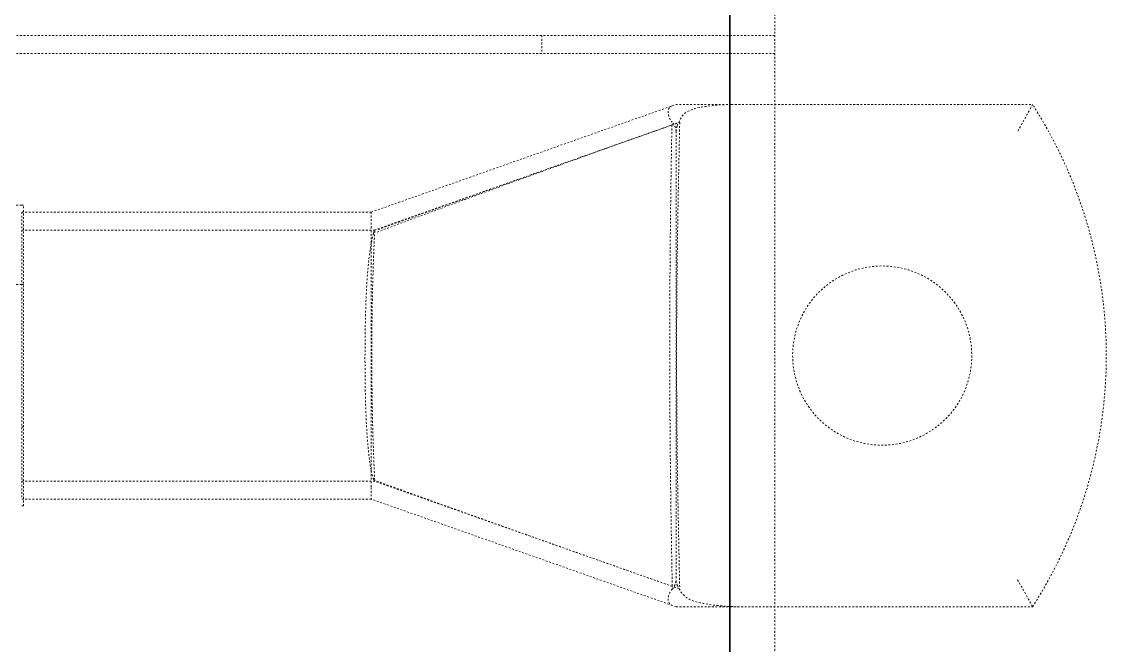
# Model space of a CAD drawing. Header units: millimetres. Extents: x -116965 to 323937, y 291661 to 566926.
# Drawn here: x -19375.9 to -19315.4, y 315199 to 315233.8 of the extents above; entities that cross this region are included whole.
import ezdxf

# ---------------------------------------------------------------- set-up
doc = ezdxf.new("R2010")
doc.units = ezdxf.units.MM
doc.linetypes.add('DASHED', pattern=[0.75, 0.5, -0.25])
doc.layers.add('Hidden Edges(Schneider)', color=7, linetype='DASHED', lineweight=18)
doc.layers.add('Sketch Geometry(Schneider)', color=7, linetype='Continuous', lineweight=35)

msp = doc.modelspace()

# ---------------------------------------------------------------- linework, layer by layer
at = {"layer": 'Hidden Edges(Schneider)', "ltscale": 0.142782}
msp.add_line((-19333.898636, 315129.524849), (-19333.897311, 315265.524849), dxfattribs=at)
at = {"layer": 'Hidden Edges(Schneider)', "ltscale": 0.131234}
for p, q in [((-19333.897628, 315233.024849), (-19396.397628, 315233.025458)), ((-19396.397637, 315232.025458), (-19333.897637, 315232.024849)), ((-19339.402772, 315227.675545), (-19339.40285, 315202.675545))]:
    msp.add_line(p, q, dxfattribs=at)
at = {"layer": 'Hidden Edges(Schneider)', "ltscale": 0.004033}
msp.add_line((-19346.897628, 315233.024975), (-19346.897637, 315232.024975), dxfattribs=at)
at = {"layer": 'Hidden Edges(Schneider)', "ltscale": 0.080765}
msp.add_line((-19356.402786, 315223.175598), (-19339.468221, 315229.152444), dxfattribs=at)
at = {"layer": 'Hidden Edges(Schneider)', "ltscale": 0.002087}
msp.add_line((-19339.612332, 315229.101546), (-19339.402766, 315229.175545), dxfattribs=at)
at = {"layer": 'Hidden Edges(Schneider)', "ltscale": 0.01389}
msp.add_line((-19336.314862, 315229.175536), (-19339.402766, 315229.175545), dxfattribs=at)
at = {"layer": 'Hidden Edges(Schneider)', "ltscale": 0.069351}
msp.add_line((-19336.314861, 315229.175536), (-19319.512242, 315229.175483), dxfattribs=at)
at = {"layer": 'Hidden Edges(Schneider)', "ltscale": 0.081083}
msp.add_line((-19356.232621, 315222.175201), (-19339.231478, 315228.175545), dxfattribs=at)
at = {"layer": 'Hidden Edges(Schneider)', "ltscale": 0.004522}
msp.add_line((-19339.230128, 315228.175545), (-19339.231478, 315228.175545), dxfattribs=at)
at = {"layer": 'Hidden Edges(Schneider)', "ltscale": 3.31775e-05}
msp.add_line((-19339.230127, 315228.175545), (-19339.197907, 315228.175545), dxfattribs=at)
at = {"layer": 'Hidden Edges(Schneider)', "ltscale": 0.000313334}
for p, q in [((-19375.802785, 315223.557658), (-19375.902785, 315223.557659)), ((-19375.802798, 315219.144408), (-19375.902798, 315219.144409)), ((-19375.802823, 315211.206908), (-19375.902823, 315211.206909)), ((-19375.802837, 315206.793658), (-19375.902837, 315206.793659))]:
    msp.add_line(p, q, dxfattribs=at)
at = {"layer": 'Hidden Edges(Schneider)', "ltscale": 0.13823}
msp.add_line((-19375.802837, 315206.793658), (-19375.802785, 315223.557658), dxfattribs=at)
at = {"layer": 'Hidden Edges(Schneider)', "ltscale": 0.13193}
msp.add_line((-19375.902786, 315223.175659), (-19375.902836, 315207.175659), dxfattribs=at)
at = {"layer": 'Hidden Edges(Schneider)', "ltscale": 0.0805}
for p, q in [((-19375.902786, 315223.175659), (-19356.402786, 315223.175598)), ((-19375.902836, 315207.175659), (-19356.402836, 315207.175598))]:
    msp.add_line(p, q, dxfattribs=at)
at = {"layer": 'Hidden Edges(Schneider)', "ltscale": 0.007691}
msp.add_line((-19356.402786, 315222.983936), (-19356.402788, 315222.361897), dxfattribs=at)
at = {"layer": 'Hidden Edges(Schneider)', "ltscale": 0.007153}
msp.add_line((-19356.402786, 315223.175598), (-19356.402786, 315222.983936), dxfattribs=at)
at = {"layer": 'Hidden Edges(Schneider)', "ltscale": 0.081213}
msp.add_line((-19375.902789, 315222.175659), (-19356.230365, 315222.175598), dxfattribs=at)
at = {"layer": 'Hidden Edges(Schneider)', "ltscale": 0.075258}
msp.add_line((-19356.402788, 315222.361897), (-19356.402834, 315207.831305), dxfattribs=at)
at = {"layer": 'Hidden Edges(Schneider)', "ltscale": 0.081212}
msp.add_line((-19375.902832, 315208.175659), (-19356.230537, 315208.175598), dxfattribs=at)
at = {"layer": 'Hidden Edges(Schneider)', "ltscale": 0.080297}
msp.add_line((-19339.231558, 315202.175545), (-19356.232525, 315208.175945), dxfattribs=at)
at = {"layer": 'Hidden Edges(Schneider)', "ltscale": 0.009386}
msp.add_line((-19356.402834, 315207.831305), (-19356.402835, 315207.233933), dxfattribs=at)
at = {"layer": 'Hidden Edges(Schneider)', "ltscale": 0.003896}
msp.add_line((-19356.402835, 315207.233933), (-19356.402836, 315207.175598), dxfattribs=at)
at = {"layer": 'Hidden Edges(Schneider)', "ltscale": 0.080292}
msp.add_line((-19339.402854, 315201.175545), (-19356.402836, 315207.175598), dxfattribs=at)
at = {"layer": 'Hidden Edges(Schneider)', "ltscale": 0.001576}
msp.add_line((-19339.231341, 315202.175544), (-19339.613791, 315202.310595), dxfattribs=at)
at = {"layer": 'Hidden Edges(Schneider)', "ltscale": 0.002507}
msp.add_line((-19339.231558, 315202.175544), (-19339.231341, 315202.175544), dxfattribs=at)
at = {"layer": 'Hidden Edges(Schneider)', "ltscale": 3.78582e-05}
msp.add_line((-19339.23134, 315202.175545), (-19339.197988, 315202.175545), dxfattribs=at)
at = {"layer": 'Hidden Edges(Schneider)', "ltscale": 0.002088}
msp.add_line((-19339.402853, 315201.175546), (-19339.612404, 315201.249649), dxfattribs=at)
at = {"layer": 'Hidden Edges(Schneider)', "ltscale": 0.015362}
msp.add_line((-19339.402853, 315201.175546), (-19335.967504, 315201.175535), dxfattribs=at)
at = {"layer": 'Hidden Edges(Schneider)', "ltscale": 0.067915}
msp.add_line((-19335.967503, 315201.175535), (-19319.512329, 315201.175483), dxfattribs=at)
at = {"layer": 'Hidden Edges(Schneider)', "ltscale": 0.144606, "flags": 128}
msp.add_lwpolyline([(-19375.902798, 315223.557664), (-19376.71777, 315223.555986), (-19377.525647, 315223.550989), (-19378.326505, 315223.542749), (-19379.120419, 315223.531419), (-19379.907544, 315223.517), (-19380.687955, 315223.499681), (-19381.461766, 315223.479501), (-19382.229016, 315223.456537), (-19383.744405, 315223.40275), (-19385.234883, 315223.339044), (-19386.701215, 315223.266145), (-19388.144238, 315223.184816), (-19389.564679, 315223.095857), (-19390.963338, 315223.000032), (-19392.341054, 315222.898065), (-19393.698514, 315222.790758), (-19395.036633, 315222.678835), (-19396.356023, 315222.563135), (-19397.657597, 315222.444421), (-19398.942235, 315222.323381), (-19400.210774, 315222.200739), (-19401.464169, 315222.077257), (-19402.703259, 315221.953584), (-19403.928998, 315221.830484), (-19405.142224, 315221.708681), (-19406.343854, 315221.588899), (-19407.534802, 315221.471826), (-19408.715451, 315221.358339), (-19411.048863, 315221.145021), (-19413.355267, 315220.95318), (-19415.646718, 315220.78663), (-19417.93546, 315220.649225), (-19420.233624, 315220.544817), (-19422.553342, 315220.477258), (-19424.903958, 315220.446664), (-19427.286313, 315220.449983), (-19429.699796, 315220.48588), (-19432.143719, 315220.553056), (-19434.617436, 315220.650217), (-19437.120335, 315220.776064), (-19439.65173, 315220.929224), (-19442.210973, 315221.108362), (-19444.79749, 315221.311952), (-19447.410596, 315221.538583), (-19450.049756, 315221.786768), (-19452.714246, 315222.055093), (-19455.403569, 315222.342073), (-19458.117001, 315222.646257), (-19460.854085, 315222.966043), (-19463.614228, 315223.299944), (-19466.396878, 315223.646432), (-19469.201463, 315224.003946), (-19472.027428, 315224.370996), (-19474.874261, 315224.745981), (-19477.741406, 315225.127374), (-19480.628388, 315225.513574), (-19483.534711, 315225.903017), (-19486.459859, 315226.294099), (-19489.403355, 315226.685258), (-19492.364686, 315227.07493), (-19495.343392, 315227.461511), (-19498.338998, 315227.843362), (-19501.351044, 315228.218919), (-19504.379094, 315228.586504), (-19507.422669, 315228.944589), (-19510.481332, 315229.291498), (-19513.554623, 315229.625627), (-19516.642106, 315229.945337), (-19519.743359, 315230.249025), (-19522.857945, 315230.535013), (-19525.985425, 315230.801622), (-19529.125378, 315231.047289), (-19532.277367, 315231.270334), (-19535.440972, 315231.46908), (-19538.615773, 315231.641847), (-19541.801312, 315231.786996), (-19544.99717, 315231.902811), (-19548.202927, 315231.987611), (-19551.418126, 315232.03972), (-19554.642365, 315232.057497)], dxfattribs=at)
at = {"layer": 'Hidden Edges(Schneider)', "ltscale": 0.005953, "flags": 128}
msp.add_lwpolyline([(-19339.612332, 315229.101546), (-19339.650893, 315229.086187), (-19339.685879, 315229.068562), (-19339.717343, 315229.048547), (-19339.745334, 315229.026015), (-19339.769898, 315229.000838), (-19339.790989, 315228.973045), (-19339.80856, 315228.942788), (-19339.822689, 315228.910118), (-19339.833442, 315228.875088), (-19339.840892, 315228.837752), (-19339.845103, 315228.798207), (-19339.846102, 315228.756749), (-19339.843909, 315228.713567), (-19339.838542, 315228.668839), (-19339.830021, 315228.622739), (-19339.818365, 315228.575441), (-19339.803602, 315228.527199), (-19339.785757, 315228.478412), (-19339.764817, 315228.429313), (-19339.740772, 315228.380129), (-19339.713691, 315228.33124), (-19339.683652, 315228.283037), (-19339.650648, 315228.235721), (-19339.614673, 315228.189495)], dxfattribs=at)
at = {"layer": 'Hidden Edges(Schneider)', "ltscale": 0.015662, "flags": 128}
msp.add_lwpolyline([(-19336.314862, 315229.175536), (-19336.491344, 315229.173619), (-19336.665039, 315229.168246), (-19336.838672, 315229.159737), (-19337.011981, 315229.14826), (-19337.183797, 315229.133989), (-19337.352951, 315229.117099), (-19337.51827, 315229.097764), (-19337.678585, 315229.076158), (-19337.832725, 315229.052455), (-19337.97952, 315229.02683), (-19338.117798, 315228.999455), (-19338.247531, 315228.970229), (-19338.374925, 315228.937155), (-19338.499182, 315228.899226), (-19338.619658, 315228.85484), (-19338.734528, 315228.802111), (-19338.841106, 315228.739141), (-19338.93675, 315228.664634), (-19339.019901, 315228.578932), (-19339.093303, 315228.480614), (-19339.158805, 315228.370939), (-19339.219447, 315228.250515), (-19339.278477, 315228.119692), (-19339.339136, 315227.978819)], dxfattribs=at)
at = {"layer": 'Hidden Edges(Schneider)', "ltscale": 0.010357, "flags": 128}
for points in [[(-19319.512243, 315229.175483), (-19319.514251, 315229.171803), (-19319.520235, 315229.16085), (-19319.53012, 315229.14276), (-19319.543843, 315229.117666), (-19319.561329, 315229.085704), (-19319.582382, 315229.047269), (-19319.606753, 315229.002808), (-19319.634295, 315228.952631), (-19319.664846, 315228.897045), (-19319.698249, 315228.83636), (-19319.73426, 315228.771045), (-19319.772569, 315228.70168), (-19319.813005, 315228.628595), (-19319.855401, 315228.552116), (-19319.899585, 315228.472568), (-19319.94539, 315228.390279), (-19319.992597, 315228.305654), (-19320.040997, 315228.219094), (-19320.090426, 315228.130889), (-19320.140732, 315228.041328), (-19320.191745, 315227.950725), (-19320.243305, 315227.859375), (-19320.295267, 315227.76754), (-19320.347481, 315227.675486)], [(-19320.347558, 315202.675485), (-19320.295345, 315202.583432), (-19320.243384, 315202.491597), (-19320.191824, 315202.400245), (-19320.140812, 315202.309643), (-19320.090506, 315202.220081), (-19320.041078, 315202.131876), (-19319.992679, 315202.045315), (-19319.945472, 315201.960691), (-19319.899668, 315201.8784), (-19319.855484, 315201.798854), (-19319.813089, 315201.722374), (-19319.772653, 315201.649289), (-19319.734344, 315201.579924), (-19319.698334, 315201.514609), (-19319.664932, 315201.453922), (-19319.634381, 315201.398337), (-19319.606839, 315201.348159), (-19319.582468, 315201.303699), (-19319.561416, 315201.265263), (-19319.54393, 315201.233301), (-19319.530207, 315201.208207), (-19319.520322, 315201.190116), (-19319.514338, 315201.179163), (-19319.51233, 315201.175484)]]:
    msp.add_lwpolyline(points, dxfattribs=at)
at = {"layer": 'Hidden Edges(Schneider)', "ltscale": 0.079251, "flags": 128}
msp.add_lwpolyline([(-19356.02284, 315222.198999), (-19355.390322, 315222.426751), (-19354.773446, 315222.648675), (-19354.169238, 315222.865849), (-19353.574703, 315223.079351), (-19352.986843, 315223.29026), (-19352.402657, 315223.49965), (-19351.819139, 315223.708599), (-19351.233279, 315223.918178), (-19350.64207, 315224.12946), (-19350.042496, 315224.343512), (-19349.431551, 315224.561402), (-19348.806221, 315224.784195), (-19348.163501, 315225.012951), (-19347.500391, 315225.248729), (-19346.806211, 315225.495315), (-19346.067938, 315225.757317), (-19345.290742, 315226.03288), (-19344.480233, 315226.320012), (-19343.642023, 315226.616732), (-19342.781725, 315226.92107), (-19341.904937, 315227.231065), (-19341.017247, 315227.544768), (-19340.12422, 315227.860239), (-19339.231401, 315228.175545)], dxfattribs=at)
at = {"layer": 'Hidden Edges(Schneider)', "ltscale": 0.001667, "flags": 128}
msp.add_lwpolyline([(-19339.633149, 315228.032604), (-19339.616431, 315228.038521), (-19339.599706, 315228.044442), (-19339.582974, 315228.050366), (-19339.566237, 315228.056293), (-19339.549492, 315228.062223), (-19339.532741, 315228.068157), (-19339.515985, 315228.074093), (-19339.499222, 315228.080034), (-19339.482451, 315228.085977), (-19339.465676, 315228.091924), (-19339.448892, 315228.097875), (-19339.432105, 315228.103828), (-19339.415308, 315228.109785), (-19339.398507, 315228.115746), (-19339.381698, 315228.12171), (-19339.364882, 315228.127678), (-19339.348062, 315228.133649), (-19339.331232, 315228.139623), (-19339.314397, 315228.145601), (-19339.297558, 315228.151583), (-19339.280709, 315228.157568), (-19339.263855, 315228.163557), (-19339.246994, 315228.169549), (-19339.230128, 315228.175545)], dxfattribs=at)
at = {"layer": 'Hidden Edges(Schneider)', "ltscale": 0.002282, "flags": 128}
msp.add_lwpolyline([(-19339.402771, 315227.675545), (-19339.403229, 315227.699028), (-19339.40459, 315227.722453), (-19339.406843, 315227.745815), (-19339.409973, 315227.76911), (-19339.413967, 315227.792332), (-19339.418785, 315227.815381), (-19339.42439, 315227.838181), (-19339.430744, 315227.860726), (-19339.437815, 315227.883009), (-19339.445576, 315227.905025), (-19339.453992, 315227.926768), (-19339.463028, 315227.948232), (-19339.472658, 315227.96941), (-19339.482845, 315227.990298), (-19339.49356, 315228.010889), (-19339.504768, 315228.031176), (-19339.5165, 315228.051255), (-19339.528819, 315228.071256), (-19339.54172, 315228.091177), (-19339.555193, 315228.111017), (-19339.569233, 315228.130771), (-19339.583832, 315228.150437), (-19339.598981, 315228.170013), (-19339.614673, 315228.189495)], dxfattribs=at)
at = {"layer": 'Hidden Edges(Schneider)', "ltscale": 0.136498, "flags": 128}
msp.add_lwpolyline([(-19339.197906, 315228.175545), (-19339.220816, 315227.096393), (-19339.243222, 315226.02428), (-19339.26483, 315224.95451), (-19339.285342, 315223.882389), (-19339.304467, 315222.803223), (-19339.321906, 315221.712317), (-19339.337366, 315220.604977), (-19339.350399, 315219.489699), (-19339.36054, 315218.390592), (-19339.367772, 315217.304187), (-19339.372089, 315216.226024), (-19339.373487, 315215.151643), (-19339.371962, 315214.076581), (-19339.367509, 315212.996378), (-19339.360126, 315211.906574), (-19339.349806, 315210.802708), (-19339.336661, 315209.688583), (-19339.321241, 315208.591382), (-19339.303876, 315207.509693), (-19339.284851, 315206.438993), (-19339.264462, 315205.374755), (-19339.242993, 315204.31245), (-19339.22074, 315203.247555), (-19339.197987, 315202.175544)], dxfattribs=at)
at = {"layer": 'Hidden Edges(Schneider)', "ltscale": 0.144455, "flags": 128}
msp.add_lwpolyline([(-19375.902798, 315219.144403), (-19376.699536, 315219.142763), (-19377.489293, 315219.13788), (-19378.27226, 315219.129831), (-19379.048512, 315219.11873), (-19379.818204, 315219.104692), (-19380.581372, 315219.087717), (-19382.08875, 315219.045526), (-19383.571599, 315218.992883), (-19385.030797, 315218.930513), (-19386.467259, 315218.859102), (-19387.881863, 315218.779375), (-19389.275601, 315218.692094), (-19390.649312, 315218.597986), (-19392.003911, 315218.497736), (-19393.340352, 315218.392068), (-19394.659512, 315218.281747), (-19395.962308, 315218.167459), (-19397.249692, 315218.049966), (-19398.52258, 315217.929956), (-19399.781964, 315217.808153), (-19401.028683, 315217.685281), (-19402.263768, 315217.562067), (-19403.488133, 315217.439157), (-19404.702809, 315217.317316), (-19405.908788, 315217.197153), (-19408.298581, 315216.964723), (-19410.665601, 315216.747362), (-19413.019116, 315216.552545), (-19415.367978, 315216.38466), (-19417.720311, 315216.246301), (-19420.084203, 315216.139948), (-19422.467778, 315216.068193), (-19424.879086, 315216.033632), (-19427.322705, 315216.036798), (-19429.79379, 315216.073534), (-19432.291577, 315216.142236), (-19434.815457, 315216.241418), (-19437.364972, 315216.36963), (-19439.939549, 315216.525385), (-19442.538693, 315216.707231), (-19445.161794, 315216.913721), (-19447.808392, 315217.143251), (-19450.477956, 315217.394334), (-19453.169988, 315217.665445), (-19455.883954, 315217.955057), (-19458.619321, 315218.261644), (-19461.37563, 315218.583681), (-19464.152348, 315218.919603), (-19466.948998, 315219.267847), (-19469.765122, 315219.626848), (-19472.600205, 315219.995081), (-19475.45377, 315220.370943), (-19478.325341, 315220.752908), (-19481.214421, 315221.139375), (-19484.120591, 315221.528818), (-19487.043374, 315221.919595), (-19489.982293, 315222.310144), (-19492.936909, 315222.698938), (-19495.906766, 315223.084337), (-19498.891385, 315223.464815), (-19501.890347, 315223.838731), (-19504.903214, 315224.204485), (-19507.929528, 315224.560548), (-19510.96885, 315224.905244), (-19514.02076, 315225.237047), (-19517.084782, 315225.554353), (-19520.160516, 315225.855524), (-19523.247521, 315226.138956), (-19526.345361, 315226.403085), (-19529.453595, 315226.646272), (-19532.571805, 315226.866914), (-19535.69957, 315227.063371), (-19538.836434, 315227.234079), (-19541.981995, 315227.377397), (-19545.135796, 315227.491724), (-19548.297417, 315227.575342), (-19551.46642, 315227.626726), (-19554.642365, 315227.644235)], dxfattribs=at)
at = {"layer": 'Hidden Edges(Schneider)', "ltscale": 0.079925, "flags": 128}
msp.add_lwpolyline([(-19339.633149, 315228.032604), (-19340.591681, 315227.692017), (-19341.504687, 315227.367212), (-19342.375178, 315227.057109), (-19343.206163, 315226.760629), (-19344.000644, 315226.476696), (-19344.761624, 315226.204235), (-19345.492104, 315225.942175), (-19346.195074, 315225.689445), (-19346.873533, 315225.444976), (-19347.530473, 315225.2077), (-19348.168882, 315224.976545), (-19348.791754, 315224.750443), (-19349.402089, 315224.528321), (-19350.002886, 315224.309104), (-19350.597157, 315224.091718), (-19351.187913, 315223.875085), (-19351.778179, 315223.658126), (-19352.370974, 315223.439764), (-19352.969324, 315223.21892), (-19353.576248, 315222.994515), (-19354.194759, 315222.76547), (-19354.827854, 315222.530702), (-19355.478532, 315222.289126), (-19356.149762, 315222.039654)], dxfattribs=at)
at = {"layer": 'Hidden Edges(Schneider)', "ltscale": 0.135033, "flags": 128}
msp.add_lwpolyline([(-19339.633149, 315228.032604), (-19339.648096, 315227.216033), (-19339.662532, 315226.378627), (-19339.676339, 315225.520162), (-19339.689398, 315224.640413), (-19339.701593, 315223.739156), (-19339.712802, 315222.816168), (-19339.722909, 315221.871223), (-19339.731795, 315220.904097), (-19339.739342, 315219.914566), (-19339.745427, 315218.902406), (-19339.749939, 315217.867393), (-19339.752753, 315216.809302), (-19339.753753, 315215.727909), (-19339.752822, 315214.62299), (-19339.749838, 315213.494321), (-19339.744685, 315212.341677), (-19339.737242, 315211.164835), (-19339.727395, 315209.963569), (-19339.71502, 315208.737655), (-19339.700003, 315207.486871), (-19339.682221, 315206.21099), (-19339.661643, 315204.913187), (-19339.638658, 315203.608203), (-19339.613791, 315202.310595)], dxfattribs=at)
at = {"layer": 'Hidden Edges(Schneider)', "ltscale": 0.001198, "flags": 128}
msp.add_lwpolyline([(-19339.402771, 315227.675545), (-19339.402654, 315227.688813), (-19339.402304, 315227.702037), (-19339.401717, 315227.71522), (-19339.400902, 315227.728359), (-19339.399855, 315227.741455), (-19339.398579, 315227.754507), (-19339.397075, 315227.767514), (-19339.395346, 315227.780477), (-19339.393391, 315227.793394), (-19339.391212, 315227.806266), (-19339.388813, 315227.819092), (-19339.386191, 315227.831871), (-19339.383351, 315227.844603), (-19339.380295, 315227.857285), (-19339.377031, 315227.869881), (-19339.373566, 315227.882378), (-19339.369907, 315227.894776), (-19339.366056, 315227.907077), (-19339.362017, 315227.919279), (-19339.357795, 315227.931382), (-19339.353391, 315227.943388), (-19339.348811, 315227.955296), (-19339.344057, 315227.967106), (-19339.339136, 315227.978819)], dxfattribs=at)
at = {"layer": 'Hidden Edges(Schneider)', "ltscale": 0.107271, "flags": 128}
msp.add_lwpolyline([(-19356.206288, 315222.132908), (-19356.215416, 315221.987797), (-19356.228613, 315221.742277), (-19356.24505, 315221.398889), (-19356.263725, 315220.96373), (-19356.283574, 315220.443848), (-19356.303584, 315219.844996), (-19356.322618, 315219.176801), (-19356.339657, 315218.451019), (-19356.353908, 315217.675817), (-19356.36457, 315216.86232), (-19356.371148, 315216.026086), (-19356.373417, 315215.176746), (-19356.371178, 315214.325354), (-19356.364562, 315213.488849), (-19356.353941, 315212.677364), (-19356.339715, 315211.900725), (-19356.322638, 315211.174273), (-19356.303638, 315210.507495), (-19356.283632, 315209.908107), (-19356.263765, 315209.387409), (-19356.245125, 315208.952939), (-19356.228686, 315208.609606), (-19356.215453, 315208.363337), (-19356.206328, 315208.218247)], dxfattribs=at)
at = {"layer": 'Hidden Edges(Schneider)', "ltscale": 0.006235, "flags": 128}
msp.add_lwpolyline([(-19356.275364, 315221.992946), (-19356.273733, 315222.007135), (-19356.272088, 315222.020761), (-19356.270427, 315222.033821), (-19356.268752, 315222.046316), (-19356.267062, 315222.058243), (-19356.265357, 315222.069601), (-19356.263638, 315222.080389), (-19356.261905, 315222.090605), (-19356.260157, 315222.100249), (-19356.258395, 315222.109319), (-19356.25662, 315222.117811), (-19356.254832, 315222.12572), (-19356.253032, 315222.133047), (-19356.251221, 315222.13979), (-19356.249397, 315222.145952), (-19356.247563, 315222.151531), (-19356.245717, 315222.156529), (-19356.24386, 315222.160945), (-19356.241992, 315222.16478), (-19356.240113, 315222.168034), (-19356.238225, 315222.170707), (-19356.236326, 315222.172799), (-19356.234417, 315222.17431), (-19356.232499, 315222.175243)], dxfattribs=at)
at = {"layer": 'Hidden Edges(Schneider)', "ltscale": 0.00339, "flags": 128}
msp.add_lwpolyline([(-19356.232499, 315222.175243), (-19356.231436, 315222.175509), (-19356.230369, 315222.175597), (-19356.229301, 315222.17551), (-19356.228228, 315222.175246), (-19356.227154, 315222.174805), (-19356.226077, 315222.174187), (-19356.224997, 315222.173393), (-19356.223915, 315222.172422), (-19356.22283, 315222.171274), (-19356.221743, 315222.16995), (-19356.220653, 315222.16845), (-19356.21956, 315222.166773), (-19356.218466, 315222.16492), (-19356.217369, 315222.162891), (-19356.216271, 315222.160685), (-19356.21517, 315222.158304), (-19356.214066, 315222.155745), (-19356.212961, 315222.153011), (-19356.211853, 315222.150101), (-19356.210745, 315222.147014), (-19356.209633, 315222.143752), (-19356.208519, 315222.140313), (-19356.207405, 315222.136699), (-19356.206288, 315222.132908)], dxfattribs=at)
at = {"layer": 'Hidden Edges(Schneider)', "ltscale": 0.00646, "flags": 128}
msp.add_lwpolyline([(-19356.275364, 315221.992946), (-19356.28031, 315221.977681), (-19356.2853, 315221.961816), (-19356.290331, 315221.945353), (-19356.295403, 315221.928291), (-19356.300514, 315221.910632), (-19356.305662, 315221.892379), (-19356.310848, 315221.873532), (-19356.316067, 315221.854093), (-19356.321321, 315221.834062), (-19356.326604, 315221.813443), (-19356.331917, 315221.792234), (-19356.337259, 315221.770439), (-19356.342626, 315221.748058), (-19356.348017, 315221.725094), (-19356.35343, 315221.701546), (-19356.358864, 315221.677417), (-19356.364314, 315221.652707), (-19356.369781, 315221.627419), (-19356.375261, 315221.601553), (-19356.380753, 315221.575111), (-19356.386254, 315221.548094), (-19356.391762, 315221.520505), (-19356.397276, 315221.492342), (-19356.402791, 315221.463609)], dxfattribs=at)
at = {"layer": 'Hidden Edges(Schneider)', "ltscale": 0.065899, "flags": 128}
msp.add_lwpolyline([(-19356.402791, 315221.463609), (-19356.457823, 315221.143739), (-19356.510445, 315220.770059), (-19356.558917, 315220.345662), (-19356.602131, 315219.874633), (-19356.639655, 315219.360819), (-19356.671344, 315218.810516), (-19356.697458, 315218.227832), (-19356.718315, 315217.616653), (-19356.734179, 315216.982064), (-19356.745226, 315216.33269), (-19356.751684, 315215.67344), (-19356.753682, 315215.00881), (-19356.751237, 315214.34424), (-19356.744326, 315213.688846), (-19356.732856, 315213.047642), (-19356.716624, 315212.424998), (-19356.695351, 315211.825761), (-19356.668873, 315211.258056), (-19356.636962, 315210.726375), (-19356.599422, 315210.234264), (-19356.556329, 315209.786036), (-19356.508394, 315209.387414), (-19356.456682, 315209.041061), (-19356.40283, 315208.749342)], dxfattribs=at)
at = {"layer": 'Hidden Edges(Schneider)', "ltscale": 0.007948, "flags": 128}
msp.add_lwpolyline([(-19356.40283, 315208.749342), (-19356.396224, 315208.717663), (-19356.389624, 315208.68685), (-19356.383033, 315208.656904), (-19356.376458, 315208.627829), (-19356.3699, 315208.599636), (-19356.363368, 315208.57233), (-19356.356864, 315208.545916), (-19356.350391, 315208.520393), (-19356.343954, 315208.495767), (-19356.337556, 315208.472034), (-19356.331199, 315208.449203), (-19356.324889, 315208.427271), (-19356.318627, 315208.40624), (-19356.312415, 315208.386115), (-19356.306258, 315208.366894), (-19356.300158, 315208.348581), (-19356.294116, 315208.331179), (-19356.288136, 315208.314688), (-19356.28222, 315208.299109), (-19356.27637, 315208.284447), (-19356.270588, 315208.270699), (-19356.264876, 315208.257872), (-19356.259233, 315208.245968), (-19356.253666, 315208.234984)], dxfattribs=at)
at = {"layer": 'Hidden Edges(Schneider)', "ltscale": 0.00687, "flags": 128}
msp.add_lwpolyline([(-19356.206328, 315208.218247), (-19356.208678, 315208.210863), (-19356.210999, 315208.204183), (-19356.213289, 315208.198201), (-19356.215549, 315208.19292), (-19356.217779, 315208.188337), (-19356.219977, 315208.184461), (-19356.222143, 315208.181283), (-19356.224277, 315208.178808), (-19356.226377, 315208.177034), (-19356.228446, 315208.175964), (-19356.230479, 315208.175596), (-19356.23248, 315208.175935), (-19356.234445, 315208.176974), (-19356.236376, 315208.17872), (-19356.238272, 315208.181168), (-19356.240132, 315208.184325), (-19356.241955, 315208.188183), (-19356.243742, 315208.192748), (-19356.245491, 315208.198022), (-19356.247203, 315208.203999), (-19356.248877, 315208.210684), (-19356.250512, 315208.218075), (-19356.252108, 315208.226177), (-19356.253666, 315208.234984)], dxfattribs=at)
at = {"layer": 'Hidden Edges(Schneider)', "ltscale": 0.078553, "flags": 128}
msp.add_lwpolyline([(-19339.613791, 315202.310595), (-19340.56311, 315202.645951), (-19341.462262, 315202.963651), (-19342.314994, 315203.265032), (-19343.125061, 315203.55143), (-19343.896203, 315203.824176), (-19344.63216, 315204.084603), (-19345.33666, 315204.334038), (-19346.013422, 315204.573811), (-19346.666166, 315204.805243), (-19347.298599, 315205.029662), (-19347.914436, 315205.248391), (-19348.517387, 315205.462758), (-19349.111163, 315205.674089), (-19349.699493, 315205.88372), (-19350.286112, 315206.092989), (-19350.874767, 315206.303243), (-19351.469222, 315206.515823), (-19352.073246, 315206.732085), (-19352.690611, 315206.95338), (-19353.325087, 315207.181065), (-19353.980435, 315207.416491), (-19354.660406, 315207.661022), (-19355.36874, 315207.916023), (-19356.109153, 315208.182865)], dxfattribs=at)
at = {"layer": 'Hidden Edges(Schneider)', "ltscale": 0.079252, "flags": 128}
msp.add_lwpolyline([(-19339.231246, 315202.175544), (-19340.131142, 315202.493815), (-19341.039358, 315202.815108), (-19341.946564, 315203.136146), (-19342.843386, 315203.453634), (-19343.720429, 315203.764258), (-19344.568271, 315204.064702), (-19345.377479, 315204.351622), (-19346.13862, 315204.621671), (-19346.842276, 315204.871493), (-19347.480079, 315205.098088), (-19348.092802, 315205.315921), (-19348.705797, 315205.534007), (-19349.319307, 315205.752443), (-19349.933577, 315205.971325), (-19350.548849, 315206.190751), (-19351.16537, 315206.410816), (-19351.783286, 315206.631579), (-19352.397213, 315206.851124), (-19353.005309, 315207.06879), (-19353.609418, 315207.28524), (-19354.211386, 315207.501137), (-19354.813058, 315207.717146), (-19355.416281, 315207.933942), (-19356.022883, 315208.152195)], dxfattribs=at)
at = {"layer": 'Hidden Edges(Schneider)', "ltscale": 0.005951, "flags": 128}
msp.add_lwpolyline([(-19339.614704, 315202.16166), (-19339.650672, 315202.115443), (-19339.683617, 315202.068224), (-19339.713551, 315202.020214), (-19339.740483, 315201.971627), (-19339.764427, 315201.92267), (-19339.785396, 315201.873556), (-19339.803309, 315201.824756), (-19339.818098, 315201.776651), (-19339.829761, 315201.729439), (-19339.838292, 315201.683324), (-19339.84369, 315201.638504), (-19339.845948, 315201.595185), (-19339.845047, 315201.55371), (-19339.840934, 315201.514269), (-19339.833551, 315201.476954), (-19339.822841, 315201.441856), (-19339.808748, 315201.409071), (-19339.791213, 315201.378692), (-19339.77022, 315201.350873), (-19339.745706, 315201.325612), (-19339.717599, 315201.302877), (-19339.685999, 315201.282711), (-19339.650944, 315201.265023), (-19339.612404, 315201.249649)], dxfattribs=at)
at = {"layer": 'Hidden Edges(Schneider)', "ltscale": 0.002281, "flags": 128}
msp.add_lwpolyline([(-19339.614704, 315202.16166), (-19339.599987, 315202.179909), (-19339.585603, 315202.198429), (-19339.571574, 315202.217219), (-19339.557927, 315202.236273), (-19339.544683, 315202.255592), (-19339.531865, 315202.275171), (-19339.519477, 315202.295041), (-19339.507523, 315202.315237), (-19339.496038, 315202.335755), (-19339.485056, 315202.356588), (-19339.474609, 315202.377727), (-19339.464731, 315202.39917), (-19339.455456, 315202.420909), (-19339.446816, 315202.442939), (-19339.438848, 315202.465252), (-19339.431581, 315202.487845), (-19339.425053, 315202.510709), (-19339.419293, 315202.53384), (-19339.414341, 315202.557213), (-19339.410249, 315202.580699), (-19339.407038, 315202.604281), (-19339.404723, 315202.627954), (-19339.403321, 315202.65171), (-19339.402849, 315202.675545)], dxfattribs=at)
at = {"layer": 'Hidden Edges(Schneider)', "ltscale": 0.001288, "flags": 128}
msp.add_lwpolyline([(-19339.324229, 315202.354616), (-19339.330468, 315202.3673), (-19339.336474, 315202.380067), (-19339.342241, 315202.392918), (-19339.347768, 315202.40585), (-19339.353051, 315202.418863), (-19339.358089, 315202.431955), (-19339.362874, 315202.445125), (-19339.367406, 315202.458374), (-19339.371681, 315202.471699), (-19339.375696, 315202.4851), (-19339.379446, 315202.498578), (-19339.382929, 315202.512128), (-19339.386141, 315202.525751), (-19339.389071, 315202.539396), (-19339.391712, 315202.553038), (-19339.39407, 315202.566675), (-19339.396142, 315202.580308), (-19339.397933, 315202.593936), (-19339.399444, 315202.607557), (-19339.400674, 315202.621171), (-19339.40163, 315202.634777), (-19339.40231, 315202.648377), (-19339.402715, 315202.661967), (-19339.402851, 315202.675545)], dxfattribs=at)
at = {"layer": 'Hidden Edges(Schneider)', "ltscale": 0.016651, "flags": 128}
msp.add_lwpolyline([(-19339.324229, 315202.354616), (-19339.268599, 315202.245821), (-19339.212907, 315202.142998), (-19339.155489, 315202.046364), (-19339.094454, 315201.955782), (-19339.02209, 315201.864493), (-19338.931105, 315201.772304), (-19338.815884, 315201.682482), (-19338.678379, 315201.601891), (-19338.530665, 315201.535896), (-19338.376162, 315201.481226), (-19338.217271, 315201.435044), (-19338.054729, 315201.395099), (-19337.890504, 315201.360232), (-19337.724186, 315201.329235), (-19337.553664, 315201.301172), (-19337.380279, 315201.276002), (-19337.20537, 315201.253686), (-19337.030285, 315201.234185), (-19336.856323, 315201.217457), (-19336.680788, 315201.203237), (-19336.502515, 315201.191609), (-19336.323127, 315201.182896), (-19336.144251, 315201.177431), (-19335.967504, 315201.175535)], dxfattribs=at)
at = {"layer": 'Hidden Edges(Schneider)', "ltscale": 0.164913}
msp.add_circle((-19327.902811, 315215.17551), 5, dxfattribs=at)
at = {"layer": 'Hidden Edges(Schneider)', "ltscale": 0.155284}
msp.add_arc((-19341.304876, 315215.175551), 25.902066, 327.28231415, 32.71732953, dxfattribs=at)
at = {"layer": 'Sketch Geometry(Schneider)'}
msp.add_line((-19336.397195, 315127.525451), (-19336.397195, 315267.524773), dxfattribs=at)

doc.saveas('drawing.dxf')
